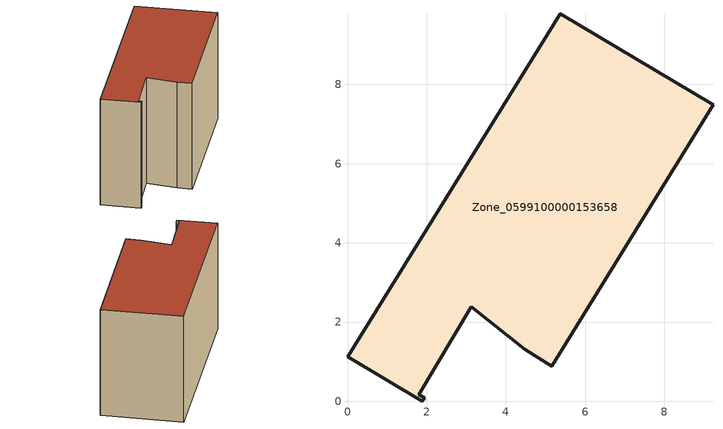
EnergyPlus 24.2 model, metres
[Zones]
Zone_0599100000153658
 floor ground (C_G): 5.38,9.79 9.23,7.49 5.16,0.89 4.47,1.31 3.13,2.38 1.8,0.17 1.95,0.09 1.89,0 0,1.13 z0
 wall outside (C_F): 3.13,2.38 4.47,1.31 5.16,0.89 9.23,7.49 5.38,9.79 0,1.13 1.89,0 1.95,0.09 1.8,0.17 3.13,2.38 z0:6.43
 roof outside (C_R): 1.89,0 1.95,0.09 1.8,0.17 3.13,2.38 4.47,1.31 5.16,0.89 9.23,7.49 5.38,9.79 0,1.13 z6.43
[BUILDING]
Pand.0599100000153658: North Axis=0; Terrain=City; Loads Convergence Tolerance Value=0.04; Temperature Convergence Tolerance Value=0.4; Solar Distribution=FullExterior; Maximum Number of Warmup Days=25; Minimum Number of Warmup Days=1
[Site:Location]
Rotterdam.The.Hague.AP_ZH_NLD Design_Conditions: Latitude=51.96; Longitude=4.45; Time Zone=1; Elevation=-4.5
[SITE:GROUNDTEMPERATURE:BUILDINGSURFACE]
18, 18, 18, 18, 18, 18, 18, 18, 18, 18, 18, 18
[MATERIAL] Thermal Absorptance=0.9; Solar Absorptance=0.7; Visible Absorptance=0.7
Name | Roughness | Thickness | Conductivity | Density | Specific Heat
G.D.1965 | MediumSmooth | 0.15 | 1 | 540 | 1210
F.D.1965 | Rough | 0.3 | 0.857143 | 1920 | 840
R.D.1965 | MediumRough | 0.2 | 0.08 | 1500 | 1000
[CONSTRUCTION]
C_G: G.D.1965
C_F: F.D.1965
C_R: R.D.1965
[ZONE]
Zone_0599100000153658: Type=1; Multiplier=1; Ceiling Height=Autocalculate; Volume=Autocalculate; Floor Area=autocalculate; Part of Total Floor Area=Yes
[ZONEINFILTRATION:DESIGNFLOWRATE]
Infil_Zone_0599100000153658: Zone or ZoneList or Space or SpaceList=Zone_0599100000153658; Schedule=AlwaysOn; Design Flow Rate Calculation Method=Flow/Area; Flow Rate per Floor Area=0.0042; Constant Term Coefficient=1; Temperature Term Coefficient=0; Velocity Term Coefficient=0; Velocity Squared Term Coefficient=0
[HVACTEMPLATE:ZONE:IDEALLOADSAIRSYSTEM]
Zone_0599100000153658: Maximum Heating Supply Air Temperature=50; Minimum Cooling Supply Air Temperature=13; Maximum Heating Supply Air Humidity Ratio=0.0156; Minimum Cooling Supply Air Humidity Ratio=0.0077; Heating Limit=NoLimit; Cooling Limit=NoLimit; Dehumidification Control Type=ConstantSensibleHeatRatio; Cooling Sensible Heat Ratio=0.7; Dehumidification Setpoint=60; Humidification Control Type=None; Humidification Setpoint=30; Outdoor Air Method=None; Outdoor Air Flow Rate per Person=0.00944; Outdoor Air Flow Rate per Zone Floor Area=0; Outdoor Air Flow Rate per Zone=0; Demand Controlled Ventilation Type=None; Outdoor Air Economizer Type=NoEconomizer; Heat Recovery Type=None; Sensible Heat Recovery Effectiveness=0.7; Latent Heat Recovery Effectiveness=0.65
[ZONECONTROL:THERMOSTAT]
ThermostatControl_Zone_0599100000153658: Zone or ZoneList=Zone_0599100000153658; Control Type Schedule=DualSetpointControlType; Control 1=Thermostat_Zone_0599100000153658; Temperature Difference Between Cutout And Setpoint=0
[THERMOSTATSETPOINT:DUALSETPOINT]
Thermostat_Zone_0599100000153658: Heating Setpoint Temperature Schedule=HeatingSetpoint_Zone_0599100000153658; Cooling Setpoint Temperature Schedule=CoolingSetpoint_Zone_0599100000153658
[SCHEDULE:COMPACT]
HeatingSetpoint_Zone_0599100000153658: Through: 12/31, For: AllDays, Until: 24:00, 21
CoolingSetpoint_Zone_0599100000153658: Through: 12/31, For: AllDays, Until: 24:00, 24
DualSetpointControlType: Through: 12/31, For: AllDays, Until: 24:00, 4
AlwaysOn: Through: 12/31, For: AllDays, Until: 24:00, 1
